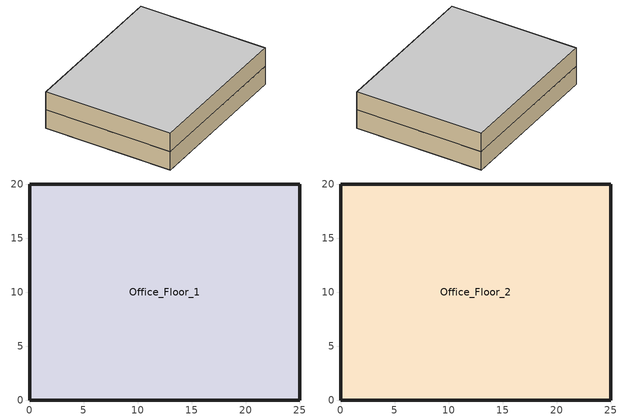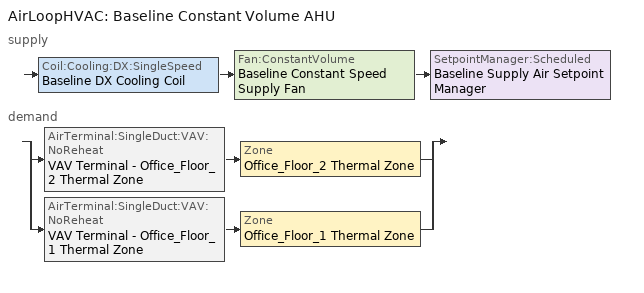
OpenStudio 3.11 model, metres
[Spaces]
Office_Floor_1
 floor outside (Basic Construction): 0,0 25,0 25,20 0,20 z0
 wall outside (Basic Construction): 25,0 0,0 0,20 25,20 25,0 z0:3
 ceiling ground (Basic Construction): 0,0 0,20 25,20 25,0 z3
Office_Floor_2
 floor outside (Basic Construction): 0,0 25,0 25,20 0,20 z3
 wall outside (Basic Construction): 25,0 0,0 0,20 25,20 25,0 z3:6
 ceiling ground (Basic Construction): 0,0 0,20 25,20 25,0 z6
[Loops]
AirLoopHVAC 'Baseline Constant Volume AHU'
 supply: Coil:Cooling:DX:SingleSpeed 'Baseline DX Cooling Coil' > Fan:ConstantVolume 'Baseline Constant Speed Supply Fan' > SetpointManager:Scheduled 'Baseline Supply Air Setpoint Manager'
 demand: split
  | AirTerminal:SingleDuct:VAV:NoReheat 'VAV Terminal - Office_Floor_2 Thermal Zone' > Zone 'Office_Floor_2 Thermal Zone'
  | AirTerminal:SingleDuct:VAV:NoReheat 'VAV Terminal - Office_Floor_1 Thermal Zone' > Zone 'Office_Floor_1 Thermal Zone'
[Building]
RetrofitIQ_Test_Office
[Material]
Basic Wall Material: Roughness=MediumRough; Thickness {m}=0.2; Conductivity {W/m-K}=1; Density {kg/m3}=1800; Specific Heat {J/kg-K}=800
[Construction]
Basic Construction: Basic Wall Material
[Space]
Name | Thermal Zone
Office_Floor_1 | Office_Floor_1 Thermal Zone
Office_Floor_2 | Office_Floor_2 Thermal Zone
[People:Definition]
Office Occupancy Definition: Number of People Calculation Method=People; Number of People {people}=0; Fraction Radiant=0.3
[People] People Definition=Office Occupancy Definition; Number of People Schedule=Always On; Activity Level Schedule=Office Activity Level; Clothing Insulation Calculation Method=ClothingInsulationSchedule; Multiplier=1
Name | Space or SpaceType
Office Occupancy - Office_Floor_1 | Office_Floor_1
Office Occupancy - Office_Floor_2 | Office_Floor_2
[Lights:Definition]
Office Lights Definition: Design Level Calculation Method=Watts/Area; Watts per Space Floor Area {W/m2}=10
[Lights] Lights Definition=Office Lights Definition; Schedule=Always On; Fraction Replaceable=1
Name | Space or SpaceType
Office Lights - Office_Floor_1 | Office_Floor_1
Office Lights - Office_Floor_2 | Office_Floor_2
[ElectricEquipment:Definition]
Office Equipment Definition: Design Level Calculation Method=Watts/Area; Watts per Space Floor Area {W/m2}=8
[ElectricEquipment] Electric Equipment Definition=Office Equipment Definition; Schedule=Always On
Name | Space or SpaceType
Office Equipment - Office_Floor_1 | Office_Floor_1
Office Equipment - Office_Floor_2 | Office_Floor_2
[ThermalZone] Use Ideal Air Loads=No
Office_Floor_1 Thermal Zone; Office_Floor_2 Thermal Zone
[Sizing:Zone] Zone Cooling Design Supply Air Temperature Input Method=SupplyAirTemperature; Zone Cooling Design Supply Air Temperature {C}=14; Zone Cooling Design Supply Air Temperature Difference {deltaC}=11.11; Zone Heating Design Supply Air Temperature Input Method=SupplyAirTemperature; Zone Heating Design Supply Air Temperature {C}=40; Zone Heating Design Supply Air Temperature Difference {deltaC}=11.11; Zone Cooling Design Supply Air Humidity Ratio {kg-H2O/kg-air}=0.0085; Zone Heating Design Supply Air Humidity Ratio {kg-H2O/kg-air}=0.008; Cooling Design Air Flow Method=DesignDay; Heating Design Air Flow Method=DesignDay; Account for Dedicated Outdoor Air System=No; Dedicated Outdoor Air System Control Strategy=NeutralSupplyAir; Dedicated Outdoor Air Low Setpoint Temperature for Design {C}=autosize; Dedicated Outdoor Air High Setpoint Temperature for Design {C}=autosize; Zone Load Sizing Method=Sensible Load Only No Latent Load; Zone Latent Cooling Design Supply Air Humidity Ratio Input Method=HumidityRatioDifference; Zone Cooling Design Supply Air Humidity Ratio Difference {kgWater/kgDryAir}=0.005; Zone Latent Heating Design Supply Air Humidity Ratio Input Method=HumidityRatioDifference; Zone Humidification Design Supply Air Humidity Ratio Difference {kgWater/kgDryAir}=0.005; Sizing Option=Coincident; Heating Coil Sizing Method=None; Maximum Heating Capacity To Cooling Load Sizing Ratio {W/W}=1
Office_Floor_1 Thermal Zone; Office_Floor_2 Thermal Zone
[Zone equipment]
Office_Floor_1 Thermal Zone: VAV Terminal - Office_Floor_1 Thermal Zone
Office_Floor_2 Thermal Zone: VAV Terminal - Office_Floor_2 Thermal Zone
[AirLoopHVAC]
Baseline Constant Volume AHU: Availability Schedule=Always On Discrete; Design Supply Air Flow Rate {m3/s}=1; Design Return Air Flow Fraction of Supply Air Flow=1
[Sizing:System]
Baseline Constant Volume AHU: Central Heating Maximum System Air Flow Ratio=0.3; Preheat Design Temperature {C}=7; Preheat Design Humidity Ratio {kg-H2O/kg-Air}=0.008; Precool Design Temperature {C}=12.8; Precool Design Humidity Ratio {kg-H2O/kg-Air}=0.008; Central Cooling Design Supply Air Temperature {C}=12.8; Central Heating Design Supply Air Temperature {C}=16.7; 100% Outdoor Air in Cooling=Yes; 100% Outdoor Air in Heating=Yes; Central Cooling Design Supply Air Humidity Ratio {kg-H2O/kg-Air}=0.0085; Cooling Design Air Flow Method=DesignDay; Cooling Design Air Flow Rate {m3/s}=1; Heating Design Air Flow Method=DesignDay; Heating Design Air Flow Rate {m3/s}=1; Zone Maximum Outdoor Air Fraction=1; Cooling Supply Air Flow Rate Per Floor Area {m3/s-m2}=0.00996765; Cooling Fraction of Autosized Cooling Supply Air Flow Rate=1; Cooling Supply Air Flow Rate Per Unit Cooling Capacity {m3/s-W}=3.94755e-05; Heating Supply Air Flow Rate Per Floor Area {m3/s-m2}=0.00996765; Heating Fraction of Autosized Heating Supply Air Flow Rate=1; Heating Fraction of Autosized Cooling Supply Air Flow Rate=1; Heating Supply Air Flow Rate Per Unit Heating Capacity {m3/s-W}=3.15882e-05; Cooling Design Capacity Method=CoolingDesignCapacity; Cooling Design Capacity {W}=60000; Cooling Design Capacity Per Floor Area {W/m2}=234.7; Fraction of Autosized Cooling Design Capacity=1; Heating Design Capacity Method=HeatingDesignCapacity; Heating Design Capacity {W}=0; Heating Design Capacity Per Floor Area {W/m2}=157; Fraction of Autosized Heating Design Capacity=1; Central Cooling Capacity Control Method=OnOff; Occupant Diversity=autosize; Heating Coil Sizing Method=None; Maximum Heating Capacity To Cooling Capacity Sizing Ratio {W/W}=1
[Fan:ConstantVolume]
Baseline Constant Speed Supply Fan: Availability Schedule=Always On Discrete; Fan Total Efficiency=0.7; Pressure Rise {Pa}=500; Maximum Flow Rate {m3/s}=1; Motor Efficiency=0.9
[Coil:Cooling:DX:SingleSpeed]
Baseline DX Cooling Coil: Availability Schedule=Always On Discrete; Rated Total Cooling Capacity {W}=60000; Rated Sensible Heat Ratio=0.75; Rated COP {W/W}=3; Rated Air Flow Rate {m3/s}=1; Rated Evaporator Fan Power Per Volume Flow Rate 2017 {W/(m3/s)}=773.3; Rated Evaporator Fan Power Per Volume Flow Rate 2023 {W/(m3/s)}=934.4; Total Cooling Capacity Function of Temperature Curve=Curve Biquadratic 1; Total Cooling Capacity Function of Flow Fraction Curve=Curve Quadratic 1; Energy Input Ratio Function of Temperature Curve=Curve Biquadratic 2; Energy Input Ratio Function of Flow Fraction Curve=Curve Quadratic 2; Part Load Fraction Correlation Curve=Curve Quadratic 3; Minimum Outdoor Dry-Bulb Temperature for Compressor Operation {C}=-25; Nominal Time for Condensate Removal to Begin {s}=0; Ratio of Initial Moisture Evaporation Rate and Steady State Latent Capacity=0; Maximum Cycling Rate {cycles/hr}=0; Latent Capacity Time Constant {s}=0; Condenser Type=AirCooled; Evaporative Condenser Effectiveness=0.9; Evaporative Condenser Air Flow Rate {m3/s}=autosize; Evaporative Condenser Pump Rated Power Consumption {W}=autosize; Crankcase Heater Capacity {W}=0; Maximum Outdoor Dry-Bulb Temperature for Crankcase Heater Operation {C}=10; Basin Heater Capacity {W/K}=0; Basin Heater Setpoint Temperature {C}=2
[SetpointManager:Scheduled]
Baseline Supply Air Setpoint Manager: Control Variable=Temperature; Schedule=Baseline Supply Air Temperature
[AirTerminal:SingleDuct:VAV:NoReheat] Availability Schedule=Always On Discrete; Maximum Air Flow Rate {m3/s}=0.5; Zone Minimum Air Flow Input Method=Constant; Constant Minimum Air Flow Fraction=0.3; Control For Outdoor Air=No
VAV Terminal - Office_Floor_2 Thermal Zone; VAV Terminal - Office_Floor_1 Thermal Zone
[Schedule:Constant]
Name | Value
Always On; Always On Discrete | 1
Office Activity Level | 120
[Curve:Biquadratic] Minimum Value of x=17; Maximum Value of x=22; Minimum Value of y=13; Maximum Value of y=46
Name | Coefficient1 Constant | Coefficient2 x | Coefficient3 x**2 | Coefficient4 y | Coefficient5 y**2 | Coefficient6 x*y
Curve Biquadratic 1 | 0.942588 | 0.00954335 | 0.00068377 | -0.0110427 | 5.249e-06 | -9.72e-06
Curve Biquadratic 2 | 0.342414 | 0.034885 | -0.0006237 | 0.00497722 | 0.000437951 | -0.000728028
[Curve:Quadratic]
Name | Coefficient1 Constant | Coefficient2 x | Coefficient3 x**2 | Minimum Value of x | Maximum Value of x
Curve Quadratic 1 | 0.8 | 0.2 | 0 | 0.5 | 1.5
Curve Quadratic 2 | 1.1552 | -0.1808 | 0.0256 | 0.5 | 1.5
Curve Quadratic 3 | 0.85 | 0.15 | 0 | 0 | 1
[Schedule:Ruleset]
Baseline Supply Air Temperature: Default Day Schedule=Schedule Day 1
[Schedule:Day]
Schedule Day 1: 24, 0, 0
